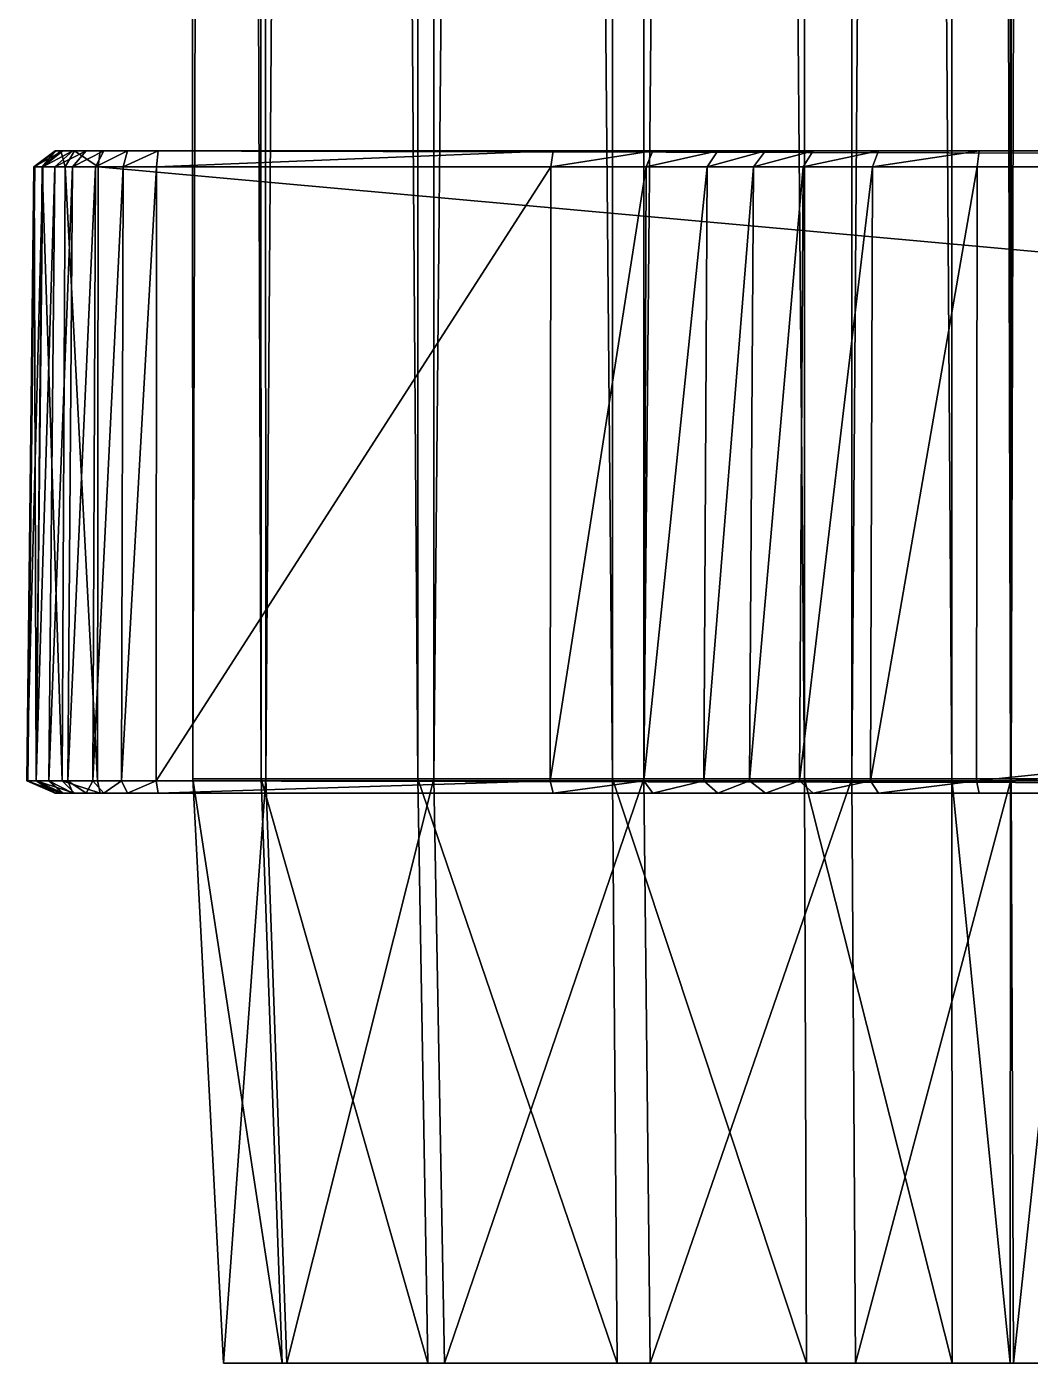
# Model space of a CAD drawing. Extents: x 169 to 1865, y -1518 to 213.
# Drawn here: x 1099.5 to 1173.8, y -1517.7 to -1418.8 of the extents above; entities that cross this region are included whole.
import ezdxf

# ---------------------------------------------------------------- set-up
doc = ezdxf.new("R2010")
doc.units = 0
doc.layers.get('0').update_dxf_attribs({"linetype": 'CONTINUOUS'})

msp = doc.modelspace()

# ---------------------------------------------------------------- meshes
mesh = msp.add_polyface()
corners = [(1854.293213, 212.506531, 105.004585), (1177.256226, 212.506989, 105.004585), (1172.574585, 212.506989, 104.764977), (1160.870728, 212.506989, 103.820053), (1145.657227, 212.506302, 101.830643), (1130.446167, 212.506302, 98.457596), (1118.75, 212.506302, 93.361755), (1114.081299, 212.506119, 86.203957), (1118.406982, 212.506119, 79.306503), (1129.196777, 212.506119, 74.861511), (1143.217651, 212.506119, 72.334579), (1157.235718, 212.506805, 71.191277), (1168.017822, 212.506805, 70.897202), (1172.330444, 212.506805, 70.917938), (1854.2229, 212.506531, 70.917938), (1857.010986, 178.971207, 107.104027), (1177.166626, 178.9711, 107.104027), (1172.343994, 178.9711, 106.857216), (1160.503418, 178.970856, 105.901237), (1145.05542, 178.970169, 103.881165), (1129.392212, 178.970169, 100.407867), (1116.699463, 178.970169, 94.877739), (1111.053711, 178.97084, 86.22226), (1116.35144, 178.970169, 77.77478), (1128.235107, 178.970169, 72.879181), (1142.765747, 178.970169, 70.260345), (1157.04541, 178.970856, 69.095718), (1167.978394, 178.970856, 68.797531), (1172.338989, 178.970917, 68.818497), (1856.931885, 178.971085, 68.818497), (1856.34082, -1474.477173, 106.586075), (1177.188965, -1474.477173, 106.586075), (1172.401123, -1474.477173, 106.341042), (1160.594116, -1474.477539, 105.387787), (1145.204102, -1474.477539, 103.375282), (1129.652344, -1474.477539, 99.92672), (1117.205444, -1474.477539, 94.503731), (1111.800781, -1474.477539, 86.217743), (1116.858643, -1474.477539, 78.152664), (1128.472534, -1474.477539, 73.36824), (1142.877441, -1474.477539, 70.772079), (1157.092407, -1474.477539, 69.612717), (1167.988525, -1474.477539, 69.315544), (1172.336914, -1474.477539, 69.336449), (1856.263672, -1474.477539, 69.336449), (1854.293457, -1517.734009, 105.004585), (1177.256592, -1517.734009, 105.004585), (1172.574707, -1517.734009, 104.764977), (1160.87085, -1517.734009, 103.820053), (1145.657349, -1517.734009, 101.830643), (1130.446289, -1517.734009, 98.457596), (1118.750488, -1517.734009, 93.361755), (1114.081543, -1517.734375, 86.203957), (1118.407104, -1517.734375, 79.306503), (1129.197021, -1517.734375, 74.861511), (1143.217651, -1517.734375, 72.334579), (1157.23584, -1517.734375, 71.191277), (1168.018188, -1517.734375, 70.897202), (1172.330566, -1517.734009, 70.917938), (1854.2229, -1517.734009, 70.917938)]
mesh.append_faces([[corners[k] for k in face] for face in [(0, 16, 15), (1, 17, 16), (2, 18, 17), (3, 19, 18), (4, 20, 19), (5, 21, 20), (6, 22, 21), (7, 23, 22), (8, 24, 23), (9, 25, 24), (10, 26, 25), (11, 27, 26), (12, 28, 27), (13, 29, 28), (14, 15, 29), (15, 31, 30), (16, 32, 31), (17, 33, 32), (18, 34, 33), (19, 35, 34), (20, 36, 35), (21, 37, 36), (22, 38, 37), (23, 39, 38), (24, 40, 39), (25, 41, 40), (26, 42, 41), (27, 43, 42), (28, 44, 43), (29, 30, 44), (30, 46, 45), (31, 47, 46), (32, 48, 47), (33, 49, 48), (34, 50, 49), (35, 51, 50), (36, 52, 51), (37, 53, 52), (38, 54, 53), (39, 55, 54), (40, 56, 55), (41, 57, 56), (42, 58, 57), (43, 59, 58), (44, 45, 59), (53, 51, 52)]], dxfattribs={"vtx0": -1})
mesh.append_faces([[corners[k] for k in face] for face in [(1, 14, 13), (3, 13, 12), (3, 12, 11), (4, 11, 10), (5, 10, 9), (6, 9, 8), (58, 46, 47), (58, 47, 48), (56, 48, 49), (55, 49, 50), (54, 50, 51)]], dxfattribs={"vtx0": -1, "vtx2": -1})
mesh.append_faces([[corners[k] for k in face] for face in [(7, 6, 8)]], dxfattribs={"vtx1": -1})
mesh.append_faces([[corners[k] for k in face] for face in [(2, 1, 13), (3, 2, 13), (4, 3, 11), (5, 4, 10), (6, 5, 9), (58, 59, 46), (57, 58, 48), (56, 57, 48), (55, 56, 49), (54, 55, 50), (53, 54, 51)]], dxfattribs={"vtx1": -1, "vtx2": -1})
mesh.append_faces([[corners[k] for k in face] for face in [(1, 0, 14), (0, 1, 16), (1, 2, 17), (2, 3, 18), (3, 4, 19), (4, 5, 20), (5, 6, 21), (6, 7, 22), (7, 8, 23), (8, 9, 24), (9, 10, 25), (10, 11, 26), (11, 12, 27), (12, 13, 28), (13, 14, 29), (14, 0, 15), (15, 16, 31), (16, 17, 32), (17, 18, 33), (18, 19, 34), (19, 20, 35), (20, 21, 36), (21, 22, 37), (22, 23, 38), (23, 24, 39), (24, 25, 40), (25, 26, 41), (26, 27, 42), (27, 28, 43), (28, 29, 44), (29, 15, 30), (30, 31, 46), (31, 32, 47), (32, 33, 48), (33, 34, 49), (34, 35, 50), (35, 36, 51), (36, 37, 52), (37, 38, 53), (38, 39, 54), (39, 40, 55), (40, 41, 56), (41, 42, 57), (42, 43, 58), (43, 44, 59), (44, 30, 45), (59, 45, 46)]], dxfattribs={"vtx2": -1})
mesh = msp.add_polyface()
corners = [(1104.73584, -1474.61438, -684.525635), (1102.343384, -1429.170898, -683.5401), (1104.785034, -1429.170898, -684.00769), (1102.116455, -1474.61438, -684.024048), (1100.650024, -1429.170898, -682.148376), (1100.201172, -1474.61438, -682.44989), (1100.051025, -1429.170898, -680.21344), (1099.534302, -1474.61438, -680.295898), (1100.019409, -1429.170898, -678.28656), (1099.501343, -1474.61438, -678.28064), (1100.097656, -1429.170898, -676.291382), (1099.579468, -1474.61438, -676.289551), (1100.02417, -1429.170898, -674.004211), (1099.506226, -1474.61438, -674.012573), (1100.02417, -1429.170898, -658.337524), (1099.506226, -1474.61438, -658.268005), (1100.687012, -1429.170898, -655.913818), (1100.199341, -1474.61438, -655.733459), (1101.576416, -1429.170898, -654.03186), (1101.139771, -1474.61438, -653.743591), (1102.882935, -1429.170898, -652.558716), (1102.551758, -1474.61438, -652.15155), (1104.598755, -1429.170898, -651.574707), (1104.395874, -1474.61438, -651.093933), (1106.63623, -1429.170898, -650.994019), (1103.036499, -1427.982178, -682.062622), (1104.935425, -1427.982178, -682.42627), (1102.020508, -1427.982178, -681.227661), (1101.62854, -1427.982178, -679.961609), (1101.60144, -1427.982178, -678.304626), (1101.680176, -1427.982178, -676.296997), (1101.605713, -1427.982178, -673.978821), (1101.605713, -1427.982178, -658.549866), (1102.176025, -1427.982178, -656.464417), (1102.909546, -1427.982178, -654.912048), (1103.894409, -1427.982178, -653.801758), (1105.218018, -1427.982178, -653.042664), (1106.968262, -1427.982178, -652.543823)]
mesh.append_faces([[corners[k] for k in face] for face in [(0, 1, 2), (3, 4, 1), (5, 6, 4), (7, 8, 6), (9, 10, 8), (11, 12, 10), (13, 14, 12), (15, 16, 14), (17, 18, 16), (19, 20, 18), (21, 22, 20), (23, 24, 22), (2, 25, 26), (1, 27, 25), (4, 28, 27), (6, 29, 28), (8, 30, 29), (10, 31, 30), (12, 32, 31), (14, 33, 32), (16, 34, 33), (18, 35, 34), (20, 36, 35), (22, 37, 36)]], dxfattribs={"vtx0": -1})
mesh.append_faces([[corners[k] for k in face] for face in [(28, 26, 25)]], dxfattribs={"vtx0": -1, "vtx2": -1})
mesh.append_faces([[corners[k] for k in face] for face in [(27, 28, 25)]], dxfattribs={"vtx1": -1})
mesh.append_faces([[corners[k] for k in face] for face in [(36, 37, 26), (35, 36, 26), (34, 35, 26), (33, 34, 26), (32, 33, 26), (31, 32, 26), (30, 31, 26), (29, 30, 26), (28, 29, 26)]], dxfattribs={"vtx1": -1, "vtx2": -1})
mesh.append_faces([[corners[k] for k in face] for face in [(2, 1, 25), (1, 4, 27), (4, 6, 28), (6, 8, 29), (8, 10, 30), (10, 12, 31), (12, 14, 32), (14, 16, 33), (16, 18, 34), (18, 20, 35), (20, 22, 36)]], dxfattribs={"vtx2": -1})
mesh = msp.add_polyface()
corners = [(1104.935425, -1475.536133, -682.42627), (1170.018677, -1475.536133, -640.131531), (1162.582031, -1475.536133, -641.472046), (1157.742188, -1475.536133, -643.509338), (1154.206177, -1475.536133, -645.922852), (1150.680298, -1475.536133, -648.391907), (1145.871704, -1475.536133, -650.595947), (1138.486816, -1475.536133, -652.214294), (1109.233032, -1475.536133, -652.214294), (1106.968262, -1475.536133, -652.543823), (1105.218018, -1475.536133, -653.042664), (1106.527466, -1474.61438, -650.48645), (1109.081055, -1474.61438, -650.114868), (1138.259399, -1474.61438, -650.114868), (1145.201904, -1474.61438, -648.593445), (1149.632202, -1474.61438, -646.562866), (1153.012207, -1474.61438, -644.195923), (1104.395874, -1474.61438, -651.093933), (1106.63623, -1429.170898, -650.994019), (1109.11853, -1429.170898, -650.632813), (1138.315552, -1429.170898, -650.632813), (1145.367188, -1429.170898, -649.087463), (1149.890869, -1429.170898, -647.014099), (1153.306763, -1429.170898, -644.621948), (1104.598755, -1429.170898, -651.574707), (1106.968262, -1427.982178, -652.543823), (1109.233032, -1427.982178, -652.214294), (1138.486816, -1427.982178, -652.214294), (1145.871704, -1427.982178, -650.595947), (1150.680298, -1427.982178, -648.391907), (1162.582031, -1427.982178, -641.472046), (1170.018677, -1427.982178, -640.131531), (1104.935425, -1427.982178, -682.42627), (1157.742188, -1427.982178, -643.509338), (1154.206177, -1427.982178, -645.922852)]
mesh.append_faces([[corners[k] for k in face] for face in [(9, 12, 11), (8, 13, 12), (7, 14, 13), (6, 15, 14), (5, 16, 15), (11, 19, 18), (12, 20, 19), (13, 21, 20), (14, 22, 21), (15, 23, 22), (18, 26, 25), (19, 27, 26), (20, 28, 27), (21, 29, 28)]], dxfattribs={"vtx0": -1})
mesh.append_faces([[corners[k] for k in face] for face in [(0, 1, 2), (0, 2, 3), (0, 3, 4), (0, 4, 5), (0, 5, 6), (0, 6, 7), (0, 7, 8), (0, 8, 9)]], dxfattribs={"vtx0": -1, "vtx2": -1})
mesh.append_faces([[corners[k] for k in face] for face in [(30, 31, 32), (33, 30, 32), (34, 33, 32), (29, 34, 32), (28, 29, 32), (27, 28, 32), (26, 27, 32), (25, 26, 32)]], dxfattribs={"vtx1": -1, "vtx2": -1})
mesh.append_faces([[corners[k] for k in face] for face in [(10, 9, 11), (9, 8, 12), (8, 7, 13), (7, 6, 14), (6, 5, 15), (17, 11, 18), (11, 12, 19), (12, 13, 20), (13, 14, 21), (14, 15, 22), (24, 18, 25), (18, 19, 26), (19, 20, 27), (20, 21, 28), (21, 22, 29)]], dxfattribs={"vtx2": -1})
mesh = msp.add_polyface()
corners = [(1607.720703, -1475.536133, -682.504944), (1699.168701, -1475.536133, -682.389465), (1608.218506, -1475.536133, -640.131531), (1170.018677, -1475.536133, -640.131531), (1104.935425, -1475.536133, -682.42627), (1150.680298, -1475.536133, -648.391907), (1154.206177, -1475.536133, -645.922852), (1153.012207, -1474.61438, -644.195923), (1157.742188, -1475.536133, -643.509338), (1156.733032, -1474.61438, -641.656311), (1162.582031, -1475.536133, -641.472046), (1161.981201, -1474.61438, -639.447021), (1169.830933, -1474.61438, -638.032104), (1608.219727, -1474.61438, -638.032104), (1700.601196, -1474.61438, -638.147705), (1607.72168, -1474.61438, -684.60437), (1104.73584, -1474.61438, -684.525635), (1149.632202, -1474.61438, -646.562866), (1153.306763, -1429.170898, -644.621948), (1156.982056, -1429.170898, -642.113464), (1162.129517, -1429.170898, -639.946655), (1169.877319, -1429.170898, -638.550049), (1608.219482, -1429.170898, -638.550049), (1700.601196, -1429.170898, -638.665649), (1699.1698, -1474.61438, -684.488892), (1607.721436, -1429.170898, -684.086426), (1104.785034, -1429.170898, -684.00769), (1149.890869, -1429.170898, -647.014099), (1154.206177, -1427.982178, -645.922852), (1150.680298, -1427.982178, -648.391907), (1157.742188, -1427.982178, -643.509338), (1162.582031, -1427.982178, -641.472046), (1170.018677, -1427.982178, -640.131531), (1608.218506, -1427.982178, -640.131531), (1700.601196, -1427.982178, -640.247131), (1699.169434, -1429.170898, -683.970947), (1607.720703, -1427.982178, -682.504944), (1104.935425, -1427.982178, -682.42627), (1699.168701, -1427.982178, -682.389465)]
mesh.append_faces([[corners[k] for k in face] for face in [(6, 9, 7), (8, 11, 9), (10, 12, 11), (3, 13, 12), (2, 14, 13), (0, 16, 15), (7, 19, 18), (9, 20, 19), (11, 21, 20), (12, 22, 21), (13, 23, 22), (15, 26, 25), (27, 28, 29), (18, 30, 28), (19, 31, 30), (20, 32, 31), (21, 33, 32), (22, 34, 33), (25, 37, 36)]], dxfattribs={"vtx0": -1})
mesh.append_faces([[corners[k] for k in face] for face in [(0, 2, 3), (33, 38, 36), (32, 36, 37)]], dxfattribs={"vtx0": -1, "vtx2": -1})
mesh.append_faces([[corners[k] for k in face] for face in [(0, 1, 2), (4, 0, 3), (32, 33, 36)]], dxfattribs={"vtx1": -1, "vtx2": -1})
mesh.append_faces([[corners[k] for k in face] for face in [(5, 6, 7), (6, 8, 9), (8, 10, 11), (10, 3, 12), (3, 2, 13), (1, 0, 15), (0, 4, 16), (17, 7, 18), (7, 9, 19), (9, 11, 20), (11, 12, 21), (12, 13, 22), (24, 15, 25), (15, 16, 26), (27, 18, 28), (18, 19, 30), (19, 20, 31), (20, 21, 32), (21, 22, 33), (35, 25, 36), (25, 26, 37)]], dxfattribs={"vtx2": -1})
mesh = msp.add_polyface()
corners = [(1104.935425, -1475.536133, -682.42627), (1106.968262, -1475.536133, -652.543823), (1105.218018, -1475.536133, -653.042664), (1103.894409, -1475.536133, -653.801758), (1102.909546, -1475.536133, -654.912048), (1102.176025, -1475.536133, -656.464417), (1101.605713, -1475.536133, -658.549866), (1101.605713, -1475.536133, -673.978821), (1101.680176, -1475.536133, -676.296997), (1101.60144, -1475.536133, -678.304626), (1101.62854, -1475.536133, -679.961609), (1103.036499, -1475.536133, -682.062622), (1102.020508, -1475.536133, -681.227661), (1102.116455, -1474.61438, -684.024048), (1104.73584, -1474.61438, -684.525635), (1100.201172, -1474.61438, -682.44989), (1099.534302, -1474.61438, -680.295898), (1099.501343, -1474.61438, -678.28064), (1099.579468, -1474.61438, -676.289551), (1099.506226, -1474.61438, -674.012573), (1099.506226, -1474.61438, -658.268005), (1100.199341, -1474.61438, -655.733459), (1101.139771, -1474.61438, -653.743591), (1102.551758, -1474.61438, -652.15155), (1104.395874, -1474.61438, -651.093933), (1106.527466, -1474.61438, -650.48645), (1102.343384, -1429.170898, -683.5401), (1100.650024, -1429.170898, -682.148376), (1100.051025, -1429.170898, -680.21344), (1100.019409, -1429.170898, -678.28656), (1100.097656, -1429.170898, -676.291382), (1100.02417, -1429.170898, -674.004211), (1100.02417, -1429.170898, -658.337524), (1100.687012, -1429.170898, -655.913818), (1101.576416, -1429.170898, -654.03186), (1102.882935, -1429.170898, -652.558716), (1104.598755, -1429.170898, -651.574707)]
mesh.append_faces([[corners[k] for k in face] for face in [(11, 10, 12), (0, 13, 14), (11, 15, 13), (12, 16, 15), (10, 17, 16), (9, 18, 17), (8, 19, 18), (7, 20, 19), (6, 21, 20), (5, 22, 21), (4, 23, 22), (3, 24, 23), (2, 25, 24)]], dxfattribs={"vtx0": -1})
mesh.append_faces([[corners[k] for k in face] for face in [(0, 1, 2), (0, 2, 3), (0, 3, 4), (0, 4, 5), (0, 5, 6), (0, 6, 7), (0, 7, 8), (0, 8, 9), (0, 9, 10)]], dxfattribs={"vtx0": -1, "vtx2": -1})
mesh.append_faces([[corners[k] for k in face] for face in [(11, 0, 10)]], dxfattribs={"vtx1": -1, "vtx2": -1})
mesh.append_faces([[corners[k] for k in face] for face in [(0, 11, 13), (11, 12, 15), (12, 10, 16), (10, 9, 17), (9, 8, 18), (8, 7, 19), (7, 6, 20), (6, 5, 21), (5, 4, 22), (4, 3, 23), (3, 2, 24), (14, 13, 26), (13, 15, 27), (15, 16, 28), (16, 17, 29), (17, 18, 30), (18, 19, 31), (19, 20, 32), (20, 21, 33), (21, 22, 34), (22, 23, 35), (23, 24, 36)]], dxfattribs={"vtx2": -1})

doc.saveas('drawing.dxf')
